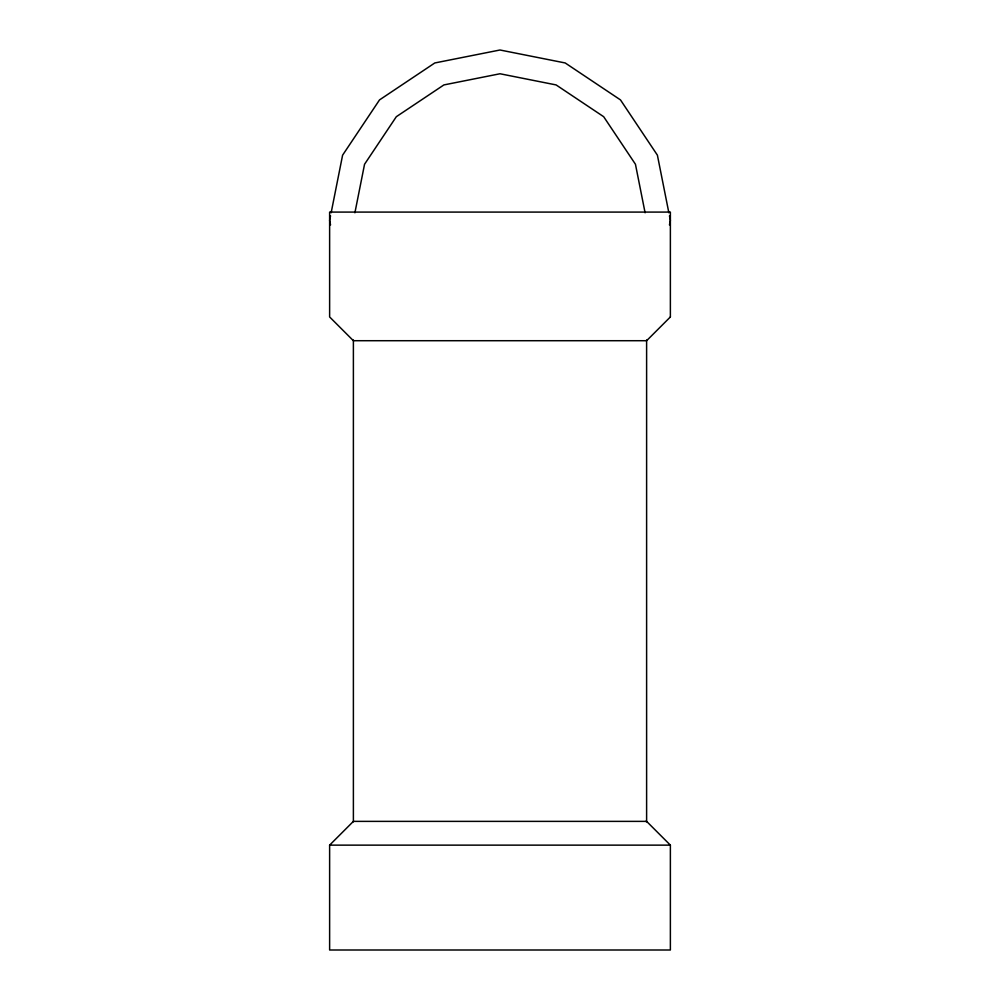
<?xml version="1.0" encoding="UTF-8"?>
<svg xmlns="http://www.w3.org/2000/svg" width="1000" height="1000" viewBox="0 0 1000 1000"><rect width="100%" height="100%" fill="white"/><g stroke="black" fill="none" stroke-linecap="round" stroke-linejoin="round"><path stroke-width="1.5" d="M353.387 821.838L353.387 340.012M330.538 215.825L329.625 220.375L330.538 224.925M331.138 212.787L342.6 155.175L379.525 99.9L434.8 62.962L500 50L565.2 62.962L620.475 99.9L657.4 155.175L668.863 212.787M354.9 212.787L364.55 164.262L396.325 116.7L443.9 84.925L500 73.763L556.1 84.925L603.675 116.7L635.45 164.262L645.1 212.787M669.463 224.925L670.375 220.375L669.463 215.825M329.625 845.138L353.387 821.375L646.612 821.375L670.375 845.138L670.375 950L329.625 950L329.625 845.138L670.375 845.138M645.962 821.375L646.612 821.838L646.612 340.012M670.375 316.95L646.612 340.712L353.387 340.712L329.625 316.95L329.625 212.087L670.375 212.087L670.375 316.95"/></g></svg>
